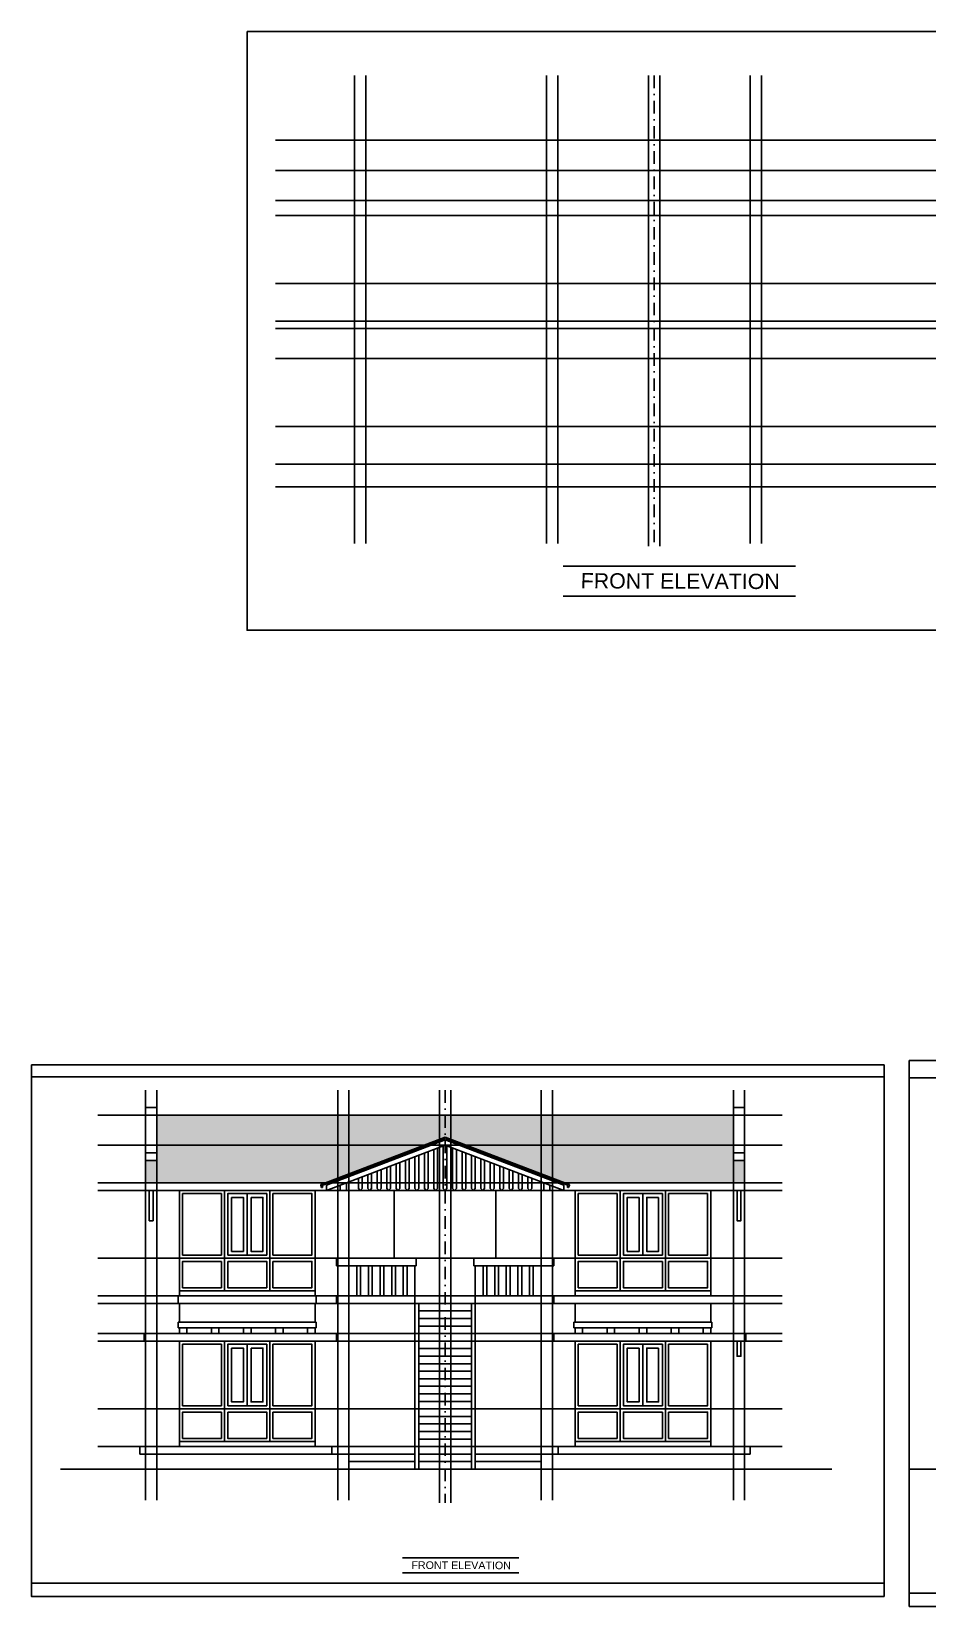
# Model space of a CAD drawing. Header units: inches. Extents: x 171009 to 352533, y -79956 to -38287.
# Drawn here: x 174964 to 175677, y -39542 to -38287 of the extents above; entities that cross this region are included whole.
import ezdxf

# ---------------------------------------------------------------- set-up
doc = ezdxf.new("R2010")
doc.units = ezdxf.units.IN
doc.header["$LTSCALE"] = 20
doc.header["$MEASUREMENT"] = 0
doc.linetypes.add('DASHDOT', pattern=[1, 0.5, -0.25, 0, -0.25])
doc.layers.get('0').update_dxf_attribs({"linetype": 'CONTINUOUS'})
for name, color, linetype in [('border', 230, 'CONTINUOUS'), ('guide', 211, 'CONTINUOUS'), ('KALKAAL', 7, 'CONTINUOUS'), ('TEXTS', 2, 'CONTINUOUS'), ('TILE', 22, 'CONTINUOUS'), ('wall', 13, 'CONTINUOUS'), ('WINDOW', 4, 'CONTINUOUS'), ('WOOD', 7, 'CONTINUOUS')]:
    doc.layers.add(name, color=color, linetype=linetype)
doc.layers.add('correct', color=230, linetype='CONTINUOUS', plot=False)
doc.styles.add('STYLE1', font='arial_B.ttf')

# ---------------------------------------------------------------- blocks, each defined once
blk = doc.blocks.new('A$C1D5D6979')
at = {"layer": 'WINDOW'}
blk.add_line((-18, -51.5), (-18, -2.5), dxfattribs=at)
for points in [[(-36, -54), (0, -54), (0, 0), (-36, 0)], [(-33.5, -51.5), (-2.5, -51.5), (-2.5, -2.5), (-33.5, -2.5)], [(-30.5, -5.5), (-30.5, -48.5), (-21, -48.5), (-21, -5.5)], [(-15, -5.5), (-15, -48.5), (-5.5, -48.5), (-5.5, -5.5)]]:
    blk.add_lwpolyline(points, close=True, dxfattribs=at)
blk = doc.blocks.new('*U165')
blk.add_blockref('A$C1D5D6979', (18, 0))

msp = doc.modelspace()

# ---------------------------------------------------------------- hatches: boundary and pattern name
at = {"layer": 'TILE'}
h = msp.add_hatch(dxfattribs=at)
h.set_pattern_fill('SPANTILE', color=256, scale=8, style=0)
h.set_pattern_definition([(274.9697, (152771.12787, -38313.605), (-7.999930456, 96.000008412), [7.387776, -177.306568]), (180, (152771.768, -38320.965), (-8, -8), [0.64, -7.36]), (0, (152763.768, -38321.605), (8, 8), [2.24, -5.76]), (90, (152766.008, -38321.605), (-8, 8), [0.8, -7.2]), (270, (152771.128, -38320.805), (8, -8), [0.8, -7.2]), (0, (152771.128, -38321.605), (8, 8), [0.64, -7.36]), (0, (152763.768, -38320.965), (8, 8), [1.6, -6.4]), (85.0303, (152765.36787, -38320.965), (7.999930456, 96.000008412), [7.387776, -177.306568]), (52.6961, (152765.36787, -38320.565), (-103.999887119, -136.0000859335), [2.112064, -209.094]), (18.4349, (152766.6479, -38318.885), (16.00000348, 7.99998723), [2.023856, -23.27436]), (341.5651, (152768.5679, -38318.245), (-16.00000348, 7.99998723), [2.023856, -23.27436]), (307.3039, (152770.48787, -38318.885), (103.999887119, -136.0000859335), [2.112064, -209.094]), (20.2249, (152767.04787, -38319.445), (-87.999978115, -32.000066685), [1.61988, -160.367776]), (339.7751, (152768.56787, -38318.885), (87.999978115, -32.000066685), [1.61988, -160.367776]), (307.4054, (152770.08787, -38319.445), (80.000079621, -103.99993972), [1.712072, -169.4954]), (52.5946, (152766.00787, -38320.805), (-80.000079621, -103.99993972), [1.712072, -169.4954])])
h.paths.add_polyline_path([(175531.322, -39186.739), (175522.321, -39186.739), (175522.321, -39150.672), (175063.324, -39150.672), (175063.324, -39186.739), (175054.322, -39186.739), (175054.322, -39204.672), (175197.219, -39204.672), (175292.822, -39168.252), (175388.425, -39204.672), (175531.322, -39204.672)])

# ---------------------------------------------------------------- linework, layer by layer
for p, q in [((175291.324, -39209.172), (175291.324, -39175.243)), ((175294.324, -39209.172), (175294.324, -39175.244)), ((175261.324, -39209.172), (175261.324, -39186.672)), ((175264.324, -39209.172), (175264.324, -39185.529)), ((175268.824, -39209.172), (175268.824, -39183.815)), ((175271.824, -39209.172), (175271.824, -39182.672)), ((175276.324, -39209.172), (175276.324, -39180.957)), ((175279.324, -39209.172), (175279.324, -39179.815)), ((175283.824, -39209.172), (175283.824, -39178.1)), ((175286.824, -39209.172), (175286.824, -39176.957)), ((175298.821, -39209.172), (175298.821, -39176.957)), ((175301.821, -39209.172), (175301.821, -39178.1)), ((175306.321, -39209.172), (175306.321, -39179.815)), ((175309.321, -39209.172), (175309.321, -39180.957)), ((175313.821, -39209.172), (175313.821, -39182.672)), ((175316.821, -39209.172), (175316.821, -39183.815)), ((175321.321, -39209.172), (175321.321, -39185.529)), ((175324.321, -39209.172), (175324.321, -39186.672)), ((175226.824, -39209.172), (175226.824, -39199.815)), ((175231.324, -39209.172), (175231.324, -39198.1)), ((175231.324, -39209.172), (175231.324, -39198.1)), ((175234.324, -39209.172), (175234.324, -39196.957)), ((175234.324, -39209.172), (175234.324, -39196.957)), ((175238.824, -39209.172), (175238.824, -39195.243)), ((175241.824, -39209.172), (175241.824, -39194.1)), ((175246.324, -39209.172), (175246.324, -39192.386)), ((175249.324, -39209.172), (175249.324, -39191.243)), ((175253.824, -39209.172), (175253.824, -39189.529)), ((175256.824, -39209.172), (175256.824, -39188.386)), ((175328.821, -39209.172), (175328.821, -39188.386)), ((175331.821, -39209.172), (175331.821, -39189.529)), ((175336.321, -39209.172), (175336.321, -39191.243)), ((175339.321, -39209.172), (175339.321, -39192.386)), ((175343.821, -39209.172), (175343.821, -39194.1)), ((175346.821, -39209.172), (175346.821, -39195.243)), ((175351.321, -39209.172), (175351.321, -39196.957)), ((175351.321, -39209.172), (175351.321, -39196.957)), ((175354.321, -39209.172), (175354.321, -39198.1)), ((175354.321, -39209.172), (175354.321, -39198.1)), ((175358.821, -39209.172), (175358.821, -39199.815)), ((175209.324, -39206.481), (175214.324, -39204.576)), ((175216.324, -39210.672), (175369.321, -39210.672)), ((175223.824, -39209.172), (175223.824, -39200.957)), ((175223.824, -39209.172), (175225.324, -39210.672)), ((175225.324, -39210.672), (175226.824, -39209.172)), ((175231.324, -39209.172), (175232.824, -39210.672)), ((175231.324, -39209.172), (175232.824, -39210.672)), ((175232.824, -39210.672), (175234.324, -39209.172)), ((175232.824, -39210.672), (175234.324, -39209.172)), ((175238.824, -39209.172), (175240.324, -39210.672)), ((175240.324, -39210.672), (175241.824, -39209.172)), ((175246.324, -39209.172), (175247.824, -39210.672)), ((175247.824, -39210.672), (175249.324, -39209.172)), ((175253.824, -39209.172), (175255.324, -39210.672)), ((175255.324, -39210.672), (175256.824, -39209.172)), ((175261.324, -39209.172), (175262.824, -39210.672)), ((175262.824, -39210.672), (175264.324, -39209.172)), ((175268.824, -39209.172), (175270.324, -39210.672)), ((175270.324, -39210.672), (175271.824, -39209.172)), ((175276.324, -39209.172), (175277.824, -39210.672)), ((175277.824, -39210.672), (175279.324, -39209.172)), ((175283.824, -39209.172), (175285.324, -39210.672)), ((175285.324, -39210.672), (175286.824, -39209.172)), ((175291.324, -39209.172), (175292.824, -39210.672)), ((175292.824, -39210.672), (175294.324, -39209.172)), ((175300.321, -39210.672), (175298.821, -39209.172)), ((175301.821, -39209.172), (175300.321, -39210.672)), ((175307.821, -39210.672), (175306.321, -39209.172)), ((175309.321, -39209.172), (175307.821, -39210.672)), ((175315.321, -39210.672), (175313.821, -39209.172)), ((175316.821, -39209.172), (175315.321, -39210.672)), ((175322.821, -39210.672), (175321.321, -39209.172)), ((175324.321, -39209.172), (175322.821, -39210.672)), ((175330.321, -39210.672), (175328.821, -39209.172)), ((175331.821, -39209.172), (175330.321, -39210.672)), ((175337.821, -39210.672), (175336.321, -39209.172)), ((175339.321, -39209.172), (175337.821, -39210.672)), ((175345.321, -39210.672), (175343.821, -39209.172)), ((175346.821, -39209.172), (175345.321, -39210.672)), ((175352.821, -39210.672), (175351.321, -39209.172)), ((175352.821, -39210.672), (175351.321, -39209.172)), ((175354.321, -39209.172), (175352.821, -39210.672)), ((175354.321, -39209.172), (175352.821, -39210.672)), ((175360.321, -39210.672), (175358.821, -39209.172)), ((175361.821, -39209.172), (175360.321, -39210.672)), ((175361.821, -39209.172), (175361.821, -39200.957)), ((175376.321, -39206.481), (175371.321, -39204.576)), ((175222.573, -39270.672), (175222.573, -39294.672)), ((175225.573, -39270.672), (175225.573, -39294.672)), ((175231.823, -39270.672), (175231.823, -39294.672)), ((175234.823, -39270.672), (175234.823, -39294.672)), ((175241.073, -39270.672), (175241.073, -39294.672)), ((175244.073, -39270.672), (175244.073, -39294.672)), ((175250.323, -39270.672), (175250.323, -39294.672)), ((175253.323, -39270.672), (175253.323, -39294.672)), ((175259.572, -39270.672), (175259.572, -39294.672)), ((175262.572, -39270.672), (175262.572, -39294.672)), ((175268.822, -39270.672), (175268.822, -39432.672)), ((175316.822, -39270.672), (175316.822, -39432.672)), ((175323.072, -39270.672), (175323.072, -39294.672)), ((175326.072, -39270.672), (175326.072, -39294.672)), ((175332.321, -39270.672), (175332.321, -39294.672)), ((175335.321, -39270.672), (175335.321, -39294.672)), ((175341.571, -39270.672), (175341.571, -39294.672)), ((175344.571, -39270.672), (175344.571, -39294.672)), ((175350.821, -39270.672), (175350.821, -39294.672)), ((175353.821, -39270.672), (175353.821, -39294.672)), ((175360.071, -39270.672), (175360.071, -39294.672)), ((175363.071, -39270.672), (175363.071, -39294.672)), ((175268.822, -39300.672), (175316.822, -39300.672)), ((175271.822, -39300.672), (175271.822, -39432.672)), ((175313.822, -39300.672), (175313.822, -39432.672)), ((175271.822, -39306.672), (175313.822, -39306.672)), ((175271.822, -39312.672), (175313.822, -39312.672)), ((175271.822, -39318.672), (175313.822, -39318.672)), ((175271.822, -39324.672), (175313.822, -39324.672)), ((175271.822, -39330.672), (175313.822, -39330.672)), ((175271.822, -39336.672), (175313.822, -39336.672)), ((175271.822, -39342.672), (175313.822, -39342.672)), ((175271.822, -39348.672), (175313.822, -39348.672)), ((175271.822, -39354.672), (175313.822, -39354.672)), ((175271.822, -39360.672), (175313.822, -39360.672)), ((175271.822, -39366.672), (175313.822, -39366.672)), ((175271.822, -39372.672), (175313.822, -39372.672)), ((175271.822, -39378.672), (175313.822, -39378.672)), ((175271.822, -39384.672), (175313.822, -39384.672)), ((175271.822, -39390.672), (175313.822, -39390.672)), ((175271.822, -39396.672), (175313.822, -39396.672)), ((175271.822, -39402.672), (175313.822, -39402.672)), ((175271.822, -39408.672), (175313.822, -39408.672)), ((175216.324, -39414.672), (175216.324, -39432.672)), ((175216.324, -39414.672), (175268.824, -39414.672)), ((175216.324, -39420.672), (175268.824, -39420.672)), ((175271.822, -39414.672), (175313.822, -39414.672)), ((175271.822, -39420.672), (175313.822, -39420.672)), ((175369.321, -39414.672), (175316.821, -39414.672)), ((175369.321, -39420.672), (175316.821, -39420.672)), ((175369.321, -39414.672), (175369.321, -39432.672)), ((175216.324, -39426.672), (175268.824, -39426.672)), ((175271.822, -39426.672), (175313.822, -39426.672)), ((175369.321, -39426.672), (175316.821, -39426.672))]:
    msp.add_line(p, q)
at = {"color": 3}
for points in [[(175642.256, -39534.158), (175642.256, -39110.658), (174963.585, -39110.658), (174963.585, -39534.158)], [(175662.308, -39107.219), (176381.456, -39107.219), (176381.456, -39542.117), (175662.308, -39542.117)]]:
    msp.add_lwpolyline(points, close=True, dxfattribs=at)
at = {"layer": 'border', "ltscale": 5}
for p, q in [((175642.256, -39120.033), (174963.585, -39120.033)), ((176381.456, -39120.857), (175662.308, -39120.857)), ((174964.333, -39523.439), (175643.004, -39523.439)), ((176381.456, -39531.442), (175662.308, -39531.442))]:
    msp.add_line(p, q, dxfattribs=at)
at = {"layer": 'correct', "color": 3}
msp.add_lwpolyline([(175135.158, -38287.295), (175806.81, -38287.295), (175806.81, -38764.269), (175135.158, -38764.269)], close=True, dxfattribs=at)
at = {"layer": 'guide'}
for p, q in [((175220.69, -38322.465), (175220.69, -38695.323)), ((175229.691, -38322.465), (175229.691, -38695.323)), ((175373.691, -38322.465), (175373.691, -38695.323)), ((175382.691, -38322.465), (175382.691, -38695.323)), ((175454.691, -38322.465), (175454.691, -38697.308)), ((175463.691, -38322.465), (175463.691, -38697.308)), ((175535.691, -38322.465), (175535.691, -38695.323)), ((175544.691, -38322.465), (175544.691, -38695.323)), ((175054.322, -39130.756), (175054.322, -39457.53)), ((175063.324, -39130.756), (175063.324, -39457.53)), ((175207.324, -39130.756), (175207.324, -39457.53)), ((175216.324, -39130.756), (175216.324, -39457.53)), ((175288.324, -39130.756), (175288.324, -39459.514)), ((175297.324, -39130.756), (175297.324, -39459.514)), ((175369.324, -39130.756), (175369.324, -39457.53)), ((175378.324, -39130.756), (175378.324, -39457.53)), ((175522.324, -39130.756), (175522.324, -39457.53)), ((175531.325, -39130.756), (175531.325, -39457.53))]:
    msp.add_line(p, q, dxfattribs=at)
at = {"layer": 'guide', "linetype": 'DASHDOT'}
for p, q in [((175459.191, -38322.465), (175459.191, -38697.308)), ((175292.824, -39130.756), (175292.824, -39459.514))]:
    msp.add_line(p, q, dxfattribs=at)
at = {"layer": 'guide', "color": 3}
for p, q in [((175157.696, -38373.951), (175772.897, -38373.951)), ((175157.696, -38397.951), (175772.897, -38397.951)), ((175157.696, -38517.951), (175772.897, -38517.951)), ((175157.696, -38523.951), (175772.897, -38523.951)), ((175016.3, -39150.672), (175561.284, -39150.672)), ((175016.3, -39174.672), (175561.284, -39174.672)), ((175016.3, -39294.672), (175561.284, -39294.672)), ((175016.3, -39300.672), (175561.284, -39300.672))]:
    msp.add_line(p, q, dxfattribs=at)
at = {"layer": 'guide', "color": 1}
for p, q in [((175157.696, -38421.951), (175772.897, -38421.951)), ((175157.696, -38433.951), (175772.897, -38433.951)), ((175157.696, -38547.951), (175772.897, -38547.951)), ((175016.3, -39204.672), (175561.284, -39204.672)), ((175016.3, -39210.672), (175561.284, -39210.672)), ((175016.3, -39324.672), (175561.284, -39324.672)), ((175016.3, -39330.672), (175561.284, -39330.672))]:
    msp.add_line(p, q, dxfattribs=at)
at = {"layer": 'guide', "color": 5}
for p, q in [((175157.696, -38487.951), (175772.897, -38487.951)), ((175157.696, -38601.951), (175772.897, -38601.951)), ((175016.3, -39264.672), (175561.284, -39264.672)), ((175016.3, -39384.672), (175561.284, -39384.672))]:
    msp.add_line(p, q, dxfattribs=at)
at = {"layer": 'guide', "color": 13}
for p, q in [((175157.696, -38631.951), (175772.897, -38631.951)), ((175157.696, -38649.951), (175772.897, -38649.951)), ((175016.3, -39414.672), (175561.284, -39414.672)), ((175016.3, -39432.672), (175561.284, -39432.672))]:
    msp.add_line(p, q, dxfattribs=at)
at = {"layer": 'KALKAAL'}
for p, q in [((175207.324, -39264.672), (175207.324, -39210.672)), ((175216.324, -39210.672), (175207.324, -39210.672)), ((175216.324, -39264.672), (175216.324, -39210.672)), ((175369.321, -39264.672), (175369.321, -39210.672)), ((175369.321, -39210.672), (175378.321, -39210.672)), ((175378.321, -39264.672), (175378.321, -39210.672))]:
    msp.add_line(p, q, dxfattribs=at)
at = {"layer": 'TEXTS'}
for p, q in [((175571.7, -38713.359), (175386.755, -38713.359)), ((175571.7, -38737.046), (175386.755, -38737.046)), ((175351.453, -39503.356), (175258.98, -39503.356)), ((175351.453, -39515.199), (175258.98, -39515.199))]:
    msp.add_line(p, q, dxfattribs=at)
at = {"layer": 'TILE'}
for p, q in [((175194.109, -39205.857), (175292.822, -39168.252)), ((175195.447, -39206.417), (175292.822, -39169.322)), ((175391.535, -39205.857), (175292.822, -39168.252)), ((175390.197, -39206.417), (175292.822, -39169.322)), ((175193.829, -39206.525), (175194.565, -39208.201)), ((175195.167, -39207.085), (175195.48, -39207.799)), ((175390.477, -39207.085), (175390.164, -39207.799)), ((175391.815, -39206.525), (175391.079, -39208.201))]:
    msp.add_line(p, q, dxfattribs=at)
for centre, radius, start, end in [((175194.287, -39206.324), 0.5, 110.854458, 203.696297), ((175194.895, -39207.709), 0.592, 236.116583, 351.276012), ((175195.625, -39206.884), 0.5, 110.854458, 203.696297), ((175390.749, -39207.709), 0.592, 188.723988, 303.883417), ((175390.019, -39206.884), 0.5, 336.303703, 69.145542), ((175391.357, -39206.324), 0.5, 336.303703, 69.145542)]:
    msp.add_arc(centre, radius, start, end, dxfattribs=at)
at = {"layer": 'wall', "color": 7}
for p, q in [((175054.322, -39144.672), (175063.324, -39144.672)), ((175054.322, -39180.672), (175054.322, -39144.672)), ((175063.324, -39144.672), (175063.324, -39180.672)), ((175522.321, -39144.672), (175522.321, -39180.672)), ((175531.322, -39144.672), (175522.321, -39144.672)), ((175531.322, -39180.672), (175531.322, -39144.672)), ((175063.324, -39180.672), (175054.322, -39180.672)), ((175522.321, -39180.672), (175531.322, -39180.672)), ((175252.324, -39210.672), (175252.324, -39264.672)), ((175333.321, -39210.672), (175333.321, -39264.672)), ((175081.324, -39320.172), (175081.324, -39324.672)), ((175087.324, -39320.172), (175087.324, -39324.672)), ((175106.824, -39320.172), (175106.824, -39324.672)), ((175112.824, -39320.172), (175112.824, -39324.672)), ((175132.324, -39320.172), (175132.324, -39324.672)), ((175138.324, -39320.172), (175138.324, -39324.672)), ((175157.824, -39320.172), (175157.824, -39324.672)), ((175163.824, -39320.172), (175163.824, -39324.672)), ((175183.318, -39320.172), (175183.318, -39324.672)), ((175189.324, -39320.172), (175189.324, -39324.672)), ((175396.321, -39320.172), (175396.321, -39324.672)), ((175402.326, -39320.172), (175402.326, -39324.672)), ((175421.821, -39320.172), (175421.821, -39324.672)), ((175427.821, -39320.172), (175427.821, -39324.672)), ((175447.321, -39320.172), (175447.321, -39324.672)), ((175453.321, -39320.172), (175453.321, -39324.672)), ((175472.821, -39320.172), (175472.821, -39324.672)), ((175478.821, -39320.172), (175478.821, -39324.672)), ((175498.321, -39320.172), (175498.321, -39324.672)), ((175504.321, -39320.172), (175504.321, -39324.672))]:
    msp.add_line(p, q, dxfattribs=at)
at = {"layer": 'wall'}
for p, q in [((175063.324, -39150.672), (175522.324, -39150.672)), ((175054.322, -39324.672), (175054.322, -39186.739)), ((175531.322, -39324.672), (175531.322, -39186.739)), ((175054.322, -39204.672), (175197.219, -39204.672)), ((175207.324, -39210.672), (175054.322, -39210.672)), ((175063.324, -39210.672), (175063.324, -39324.672)), ((175081.324, -39210.672), (175081.324, -39294.672)), ((175189.324, -39210.672), (175189.324, -39294.672)), ((175200.028, -39204.672), (175202.837, -39204.672)), ((175378.321, -39210.672), (175531.322, -39210.672)), ((175385.616, -39204.672), (175382.807, -39204.672)), ((175531.322, -39204.672), (175388.425, -39204.672)), ((175396.321, -39210.672), (175396.321, -39294.672)), ((175504.321, -39210.672), (175504.321, -39294.672)), ((175522.321, -39210.672), (175522.321, -39324.672)), ((175206.324, -39270.672), (175206.324, -39264.672)), ((175269.822, -39264.672), (175206.324, -39264.672)), ((175206.324, -39270.672), (175269.822, -39270.672)), ((175207.324, -39270.672), (175207.324, -39294.672)), ((175216.324, -39294.672), (175216.324, -39270.672)), ((175269.822, -39270.672), (175269.822, -39264.672)), ((175315.822, -39264.672), (175379.321, -39264.672)), ((175315.822, -39270.672), (175315.822, -39264.672)), ((175379.321, -39270.672), (175315.822, -39270.672)), ((175369.321, -39294.672), (175369.321, -39270.672)), ((175378.321, -39270.672), (175378.321, -39294.672)), ((175379.321, -39270.672), (175379.321, -39264.672)), ((175063.324, -39294.672), (175268.822, -39294.672)), ((175268.822, -39300.672), (175063.324, -39300.672)), ((175080.324, -39294.672), (175080.324, -39300.672)), ((175081.324, -39290.672), (175189.324, -39290.672)), ((175081.324, -39300.672), (175081.324, -39315.672)), ((175189.324, -39300.672), (175189.324, -39315.672)), ((175190.324, -39294.672), (175190.324, -39300.672)), ((175206.324, -39300.672), (175206.324, -39294.672)), ((175207.324, -39324.672), (175207.324, -39300.672)), ((175216.324, -39300.672), (175216.324, -39324.672)), ((175522.321, -39294.672), (175316.822, -39294.672)), ((175316.822, -39300.672), (175522.321, -39300.672)), ((175369.321, -39300.672), (175369.321, -39324.672)), ((175378.321, -39324.672), (175378.321, -39300.672)), ((175379.321, -39300.672), (175379.321, -39294.672)), ((175396.321, -39290.672), (175504.321, -39290.672)), ((175396.321, -39300.672), (175396.321, -39315.672)), ((175504.321, -39300.672), (175504.321, -39315.672)), ((175053.322, -39324.672), (175268.822, -39324.672)), ((175053.322, -39330.672), (175053.322, -39324.672)), ((175190.324, -39315.672), (175080.324, -39315.672)), ((175080.324, -39320.172), (175080.324, -39315.672)), ((175190.324, -39320.172), (175080.324, -39320.172)), ((175190.324, -39320.172), (175190.324, -39315.672)), ((175206.324, -39330.672), (175206.324, -39324.672)), ((175532.322, -39324.672), (175316.822, -39324.672)), ((175379.321, -39330.672), (175379.321, -39324.672)), ((175395.321, -39315.672), (175505.321, -39315.672)), ((175395.321, -39320.172), (175395.321, -39315.672)), ((175395.321, -39320.172), (175505.321, -39320.172)), ((175505.321, -39320.172), (175505.321, -39315.672)), ((175532.322, -39330.672), (175532.322, -39324.672)), ((175053.322, -39330.672), (175268.822, -39330.672)), ((175054.322, -39330.672), (175054.322, -39414.672)), ((175063.324, -39414.672), (175063.324, -39330.672)), ((175081.324, -39414.672), (175081.324, -39330.672)), ((175189.324, -39414.672), (175189.324, -39330.672)), ((175207.324, -39414.672), (175207.324, -39330.672)), ((175216.324, -39330.672), (175216.324, -39414.672)), ((175532.322, -39330.672), (175316.822, -39330.672)), ((175369.321, -39330.672), (175369.321, -39414.672)), ((175378.321, -39414.672), (175378.321, -39330.672)), ((175396.321, -39414.672), (175396.321, -39330.672)), ((175504.321, -39414.672), (175504.321, -39330.672)), ((175522.321, -39414.672), (175522.321, -39330.672)), ((175531.322, -39330.672), (175531.322, -39414.672)), ((175081.324, -39410.672), (175189.324, -39410.672)), ((175396.321, -39410.672), (175504.321, -39410.672)), ((175049.819, -39414.672), (175216.324, -39414.672)), ((175049.822, -39420.672), (175049.822, -39414.672)), ((175216.324, -39420.672), (175049.822, -39420.672)), ((175054.322, -39420.672), (175054.322, -39432.672)), ((175202.737, -39420.672), (175202.737, -39414.672)), ((175207.324, -39420.672), (175207.324, -39432.672)), ((175535.825, -39414.672), (175369.321, -39414.672)), ((175369.321, -39420.672), (175535.822, -39420.672)), ((175378.321, -39420.672), (175378.321, -39432.672)), ((175382.907, -39420.672), (175382.907, -39414.672)), ((175531.322, -39420.672), (175531.322, -39432.672)), ((175535.822, -39420.672), (175535.822, -39414.672)), ((174986.574, -39432.672), (175600.73, -39432.672)), ((176381.456, -39432.672), (175662.308, -39432.672))]:
    msp.add_line(p, q, dxfattribs=at)
for points in [[(175054.322, -39180.672), (175063.324, -39180.672), (175063.324, -39186.739), (175054.322, -39186.739)], [(175531.322, -39180.672), (175522.321, -39180.672), (175522.321, -39186.739), (175531.322, -39186.739)]]:
    msp.add_lwpolyline(points, close=True, dxfattribs=at)
at = {"layer": 'WINDOW'}
for points in [[(175081.324, -39210.672), (175117.324, -39210.672), (175117.324, -39264.672), (175081.324, -39264.672)], [(175083.824, -39213.172), (175114.824, -39213.172), (175114.824, -39262.172), (175083.824, -39262.172)], [(175153.324, -39210.672), (175189.324, -39210.672), (175189.324, -39264.672), (175153.324, -39264.672)], [(175155.824, -39213.172), (175186.824, -39213.172), (175186.824, -39262.172), (175155.824, -39262.172)], [(175432.321, -39210.672), (175396.321, -39210.672), (175396.321, -39264.672), (175432.321, -39264.672)], [(175429.821, -39213.172), (175398.821, -39213.172), (175398.821, -39262.172), (175429.821, -39262.172)], [(175504.321, -39210.672), (175468.321, -39210.672), (175468.321, -39264.672), (175504.321, -39264.672)], [(175501.821, -39213.172), (175470.821, -39213.172), (175470.821, -39262.172), (175501.821, -39262.172)], [(175117.324, -39264.672), (175081.324, -39264.672), (175081.324, -39290.672), (175117.324, -39290.672)], [(175114.824, -39267.172), (175083.824, -39267.172), (175083.824, -39288.172), (175114.824, -39288.172)], [(175117.324, -39264.672), (175153.324, -39264.672), (175153.324, -39290.672), (175117.324, -39290.672)], [(175119.824, -39267.172), (175150.824, -39267.172), (175150.824, -39288.172), (175119.824, -39288.172)], [(175153.324, -39264.672), (175189.324, -39264.672), (175189.324, -39290.672), (175153.324, -39290.672)], [(175155.824, -39267.172), (175186.824, -39267.172), (175186.824, -39288.172), (175155.824, -39288.172)], [(175432.321, -39264.672), (175396.321, -39264.672), (175396.321, -39290.672), (175432.321, -39290.672)], [(175429.821, -39267.172), (175398.821, -39267.172), (175398.821, -39288.172), (175429.821, -39288.172)], [(175468.321, -39264.672), (175432.321, -39264.672), (175432.321, -39290.672), (175468.321, -39290.672)], [(175465.821, -39267.172), (175434.821, -39267.172), (175434.821, -39288.172), (175465.821, -39288.172)], [(175468.321, -39264.672), (175504.321, -39264.672), (175504.321, -39290.672), (175468.321, -39290.672)], [(175470.821, -39267.172), (175501.821, -39267.172), (175501.821, -39288.172), (175470.821, -39288.172)], [(175081.324, -39330.672), (175117.324, -39330.672), (175117.324, -39384.672), (175081.324, -39384.672)], [(175083.824, -39333.172), (175114.824, -39333.172), (175114.824, -39382.172), (175083.824, -39382.172)], [(175153.324, -39330.672), (175189.324, -39330.672), (175189.324, -39384.672), (175153.324, -39384.672)], [(175155.824, -39333.172), (175186.824, -39333.172), (175186.824, -39382.172), (175155.824, -39382.172)], [(175432.321, -39330.672), (175396.321, -39330.672), (175396.321, -39384.672), (175432.321, -39384.672)], [(175429.821, -39333.172), (175398.821, -39333.172), (175398.821, -39382.172), (175429.821, -39382.172)], [(175504.321, -39330.672), (175468.321, -39330.672), (175468.321, -39384.672), (175504.321, -39384.672)], [(175501.821, -39333.172), (175470.821, -39333.172), (175470.821, -39382.172), (175501.821, -39382.172)], [(175117.324, -39384.672), (175081.324, -39384.672), (175081.324, -39410.672), (175117.324, -39410.672)], [(175114.824, -39387.172), (175083.824, -39387.172), (175083.824, -39408.172), (175114.824, -39408.172)], [(175117.324, -39384.672), (175153.324, -39384.672), (175153.324, -39410.672), (175117.324, -39410.672)], [(175119.824, -39387.172), (175150.824, -39387.172), (175150.824, -39408.172), (175119.824, -39408.172)], [(175153.324, -39384.672), (175189.324, -39384.672), (175189.324, -39410.672), (175153.324, -39410.672)], [(175155.824, -39387.172), (175186.824, -39387.172), (175186.824, -39408.172), (175155.824, -39408.172)], [(175432.321, -39384.672), (175396.321, -39384.672), (175396.321, -39410.672), (175432.321, -39410.672)], [(175429.821, -39387.172), (175398.821, -39387.172), (175398.821, -39408.172), (175429.821, -39408.172)], [(175468.321, -39384.672), (175432.321, -39384.672), (175432.321, -39410.672), (175468.321, -39410.672)], [(175465.821, -39387.172), (175434.821, -39387.172), (175434.821, -39408.172), (175465.821, -39408.172)], [(175468.321, -39384.672), (175504.321, -39384.672), (175504.321, -39410.672), (175468.321, -39410.672)], [(175470.821, -39387.172), (175501.821, -39387.172), (175501.821, -39408.172), (175470.821, -39408.172)]]:
    msp.add_lwpolyline(points, close=True, dxfattribs=at)
at = {"layer": 'WOOD', "color": 13}
for p, q in [((175198.324, -39206.391), (175292.822, -39170.392)), ((175198.324, -39210.672), (175292.824, -39174.672)), ((175387.321, -39210.672), (175292.821, -39174.672)), ((175387.321, -39206.391), (175292.822, -39170.392)), ((175198.324, -39210.672), (175198.324, -39206.391)), ((175387.321, -39210.672), (175387.321, -39206.391))]:
    msp.add_line(p, q, dxfattribs=at)
at = {"layer": 'WOOD'}
for p, q in [((175209.324, -39210.672), (175209.324, -39206.481)), ((175214.324, -39210.672), (175214.324, -39204.576)), ((175371.321, -39210.672), (175371.321, -39204.576)), ((175376.321, -39210.672), (175376.321, -39206.481))]:
    msp.add_line(p, q, dxfattribs=at)
at = {"layer": 'WOOD', "color": 7}
for points in [[(175057.27, -39210.672), (175060.376, -39210.672), (175060.376, -39234.759), (175057.27, -39234.759)], [(175528.374, -39210.672), (175525.269, -39210.672), (175525.269, -39234.759), (175528.374, -39234.759)], [(175528.374, -39330.672), (175525.269, -39330.672), (175525.269, -39342.759), (175528.374, -39342.759)]]:
    msp.add_lwpolyline(points, close=True, dxfattribs=at)

# ---------------------------------------------------------------- block references
at = {"layer": 'WINDOW'}
for p in [(175135.324, -39210.672), (175135.324, -39330.672)]:
    msp.add_blockref('*U165', p, dxfattribs=at)
at = {"layer": 'WINDOW', "xscale": -1}
for p in [(175450.321, -39210.672), (175450.321, -39330.672)]:
    msp.add_blockref('*U165', p, dxfattribs=at)

# ---------------------------------------------------------------- texts
at = {"layer": 'TEXTS', "style": 'STYLE1'}
for height, p in [(12.15, (175400.812, -38730.953)), (6.075, (175266.009, -39512.153))]:
    msp.add_text('FRONT ELEVATION', height=height, rotation=359.791585, dxfattribs=at).set_placement(p)

doc.saveas('drawing.dxf')
